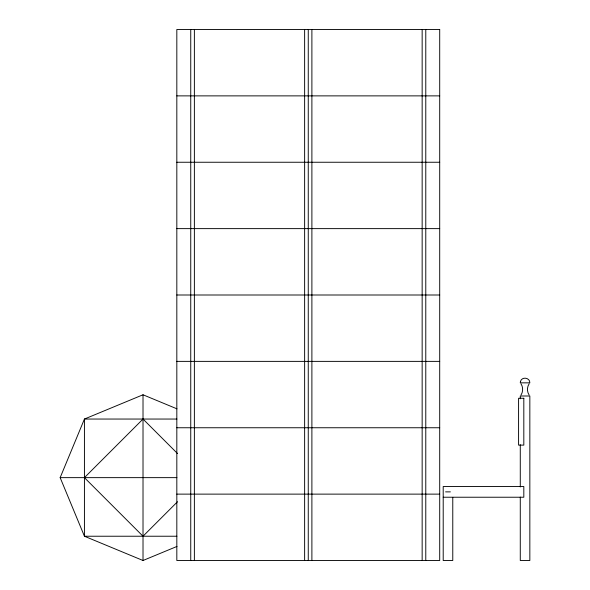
<?xml version="1.0" encoding="UTF-8"?>
<svg xmlns="http://www.w3.org/2000/svg" width="590" height="590" viewBox="0 0 590 590"><rect width="100%" height="100%" fill="white"/><g stroke="black" fill="none" stroke-linecap="round" stroke-linejoin="round"><path stroke-width="0.89" d="M176.985 546.428L143.016 560.5L84.429 536.229L60.158 477.642L84.429 419.048L143.016 394.776L176.985 408.848M520.985 395.049C523.205 391.723 523.205 387.128 520.985 383.802M529.134 383.802C526.914 387.128 526.914 391.723 529.134 395.049M177.524 501.729L143.016 536.229L84.429 477.642L143.016 419.048L177.524 453.555M176.823 95.875L439.705 95.875M176.823 162.25L439.705 162.25M176.823 228.625L439.705 228.625M176.823 295L439.705 295M176.823 361.375L439.705 361.375M176.889 419.048L84.429 419.048L84.429 536.229L176.889 536.229M176.823 427.75L439.705 427.75M60.158 477.642L176.889 477.642M445.598 491.876L450.376 491.876M176.823 494.125L439.705 494.125M443.208 497.23L523.817 497.23L523.817 486.521L443.208 486.521L443.208 560.5L452.773 560.5L452.773 497.363M520.277 398.759L520.277 396.001L529.842 396.001L529.842 560.5L520.277 560.5L520.277 497.09M520.277 444.713L520.277 486.979M425.781 29.5L425.781 560.5M422.152 29.5L422.152 560.5M311.889 29.5L311.889 560.5M308.26 29.5L308.26 560.5M304.632 29.5L304.632 560.5M194.376 29.5L194.376 560.5M190.747 29.5L190.747 560.5M143.016 394.776L143.016 560.5M520.439 381.612L520.277 382.844L529.842 382.844C530.086 377.46 521.597 376.346 520.439 381.612M439.705 29.5L176.823 29.5L176.823 560.5L439.705 560.5L439.705 29.5M523.817 398.265L518.581 398.265L518.581 445.118L523.817 445.118L523.817 398.265"/></g></svg>
